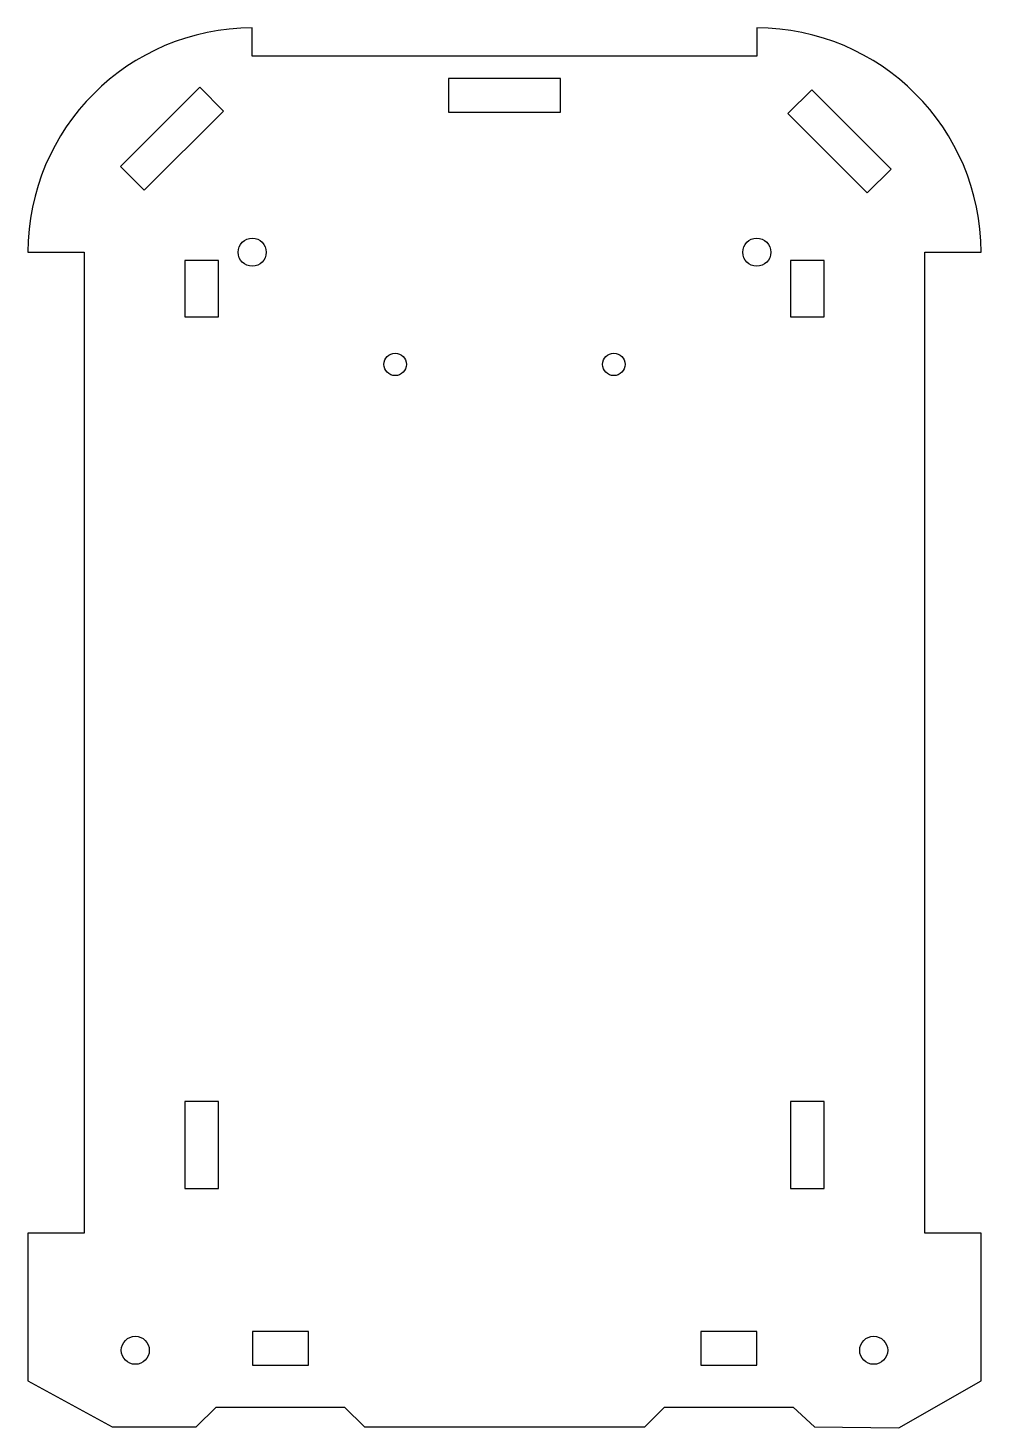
# Model space of a CAD drawing. Header units: millimetres. Extents: x -85 to 85, y -125 to 125.
import ezdxf

# ---------------------------------------------------------------- set-up
doc = ezdxf.new("R2010")
doc.units = ezdxf.units.MM

msp = doc.modelspace()

# ---------------------------------------------------------------- linework, layer by layer
at = {"color": 7, "linetype": 'Continuous', "lineweight": 25}
for p, q in [((-45, 120.08), (-45, 125.08)), ((45, 125.08), (45, 120.08)), ((45, 120.08), (-45, 120.08)), ((10, 116.08), (-10, 116.08)), ((-10, 116.08), (-10, 110.08)), ((10, 110.08), (10, 116.08)), ((-54.35, 114.51), (-68.5, 100.37)), ((-50.11, 110.27), (-54.35, 114.51)), ((54.81, 114.05), (50.57, 109.81)), ((68.96, 99.91), (54.81, 114.05)), ((-64.25, 96.13), (-50.11, 110.27)), ((-10, 110.08), (10, 110.08)), ((50.57, 109.81), (64.71, 95.67)), ((-68.5, 100.37), (-64.25, 96.13)), ((64.71, 95.67), (68.96, 99.91)), ((-85, 85.08), (-75, 85.08)), ((-75, 85.08), (-75, -89.92)), ((75, 85.08), (85, 85.08)), ((75, -89.92), (75, 85.08)), ((-51, 83.58), (-57, 83.58)), ((-57, 83.58), (-57, 73.58)), ((-51, 73.58), (-51, 83.58)), ((51, 83.58), (51, 73.58)), ((57, 83.58), (51, 83.58)), ((57, 73.58), (57, 83.58)), ((-57, 73.58), (-51, 73.58)), ((51, 73.58), (57, 73.58)), ((-57, -66.42), (-57, -81.92)), ((-51, -66.42), (-57, -66.42)), ((-51, -81.92), (-51, -66.42)), ((57, -66.42), (51, -66.42)), ((51, -66.42), (51, -81.92)), ((57, -81.92), (57, -66.42)), ((-57, -81.92), (-51, -81.92)), ((51, -81.92), (57, -81.92)), ((-85, -89.92), (-85, -116.26)), ((-75, -89.92), (-85, -89.92)), ((85, -89.92), (75, -89.92)), ((85, -116.26), (85, -89.92)), ((-34.98, -107.41), (-44.98, -107.41)), ((-44.98, -107.41), (-44.98, -113.41)), ((-34.98, -113.41), (-34.98, -107.41)), ((45.01, -107.41), (35.01, -107.41)), ((35.01, -107.41), (35.01, -113.41)), ((45.01, -113.41), (45.01, -107.41)), ((-44.98, -113.41), (-34.98, -113.41)), ((35.01, -113.41), (45.01, -113.41)), ((-85, -116.26), (-69.98, -124.45)), ((70.32, -124.64), (85, -116.26)), ((-54.98, -124.45), (-51.45, -120.91)), ((-51.45, -120.91), (-28.52, -120.91)), ((-28.52, -120.91), (-24.99, -124.45)), ((25.01, -124.45), (28.55, -120.91)), ((28.55, -120.91), (51.47, -120.91)), ((51.47, -120.91), (55.32, -124.45)), ((-69.98, -124.45), (-54.98, -124.45)), ((-24.99, -124.45), (25.01, -124.45)), ((55.32, -124.45), (70.32, -124.64))]:
    msp.add_line(p, q, dxfattribs=at)
for centre, radius in [((-45, 85.08), 2.5), ((45, 85.08), 2.5), ((-19.5, 65.08), 2), ((19.5, 65.08), 2), ((-65.86, -110.78), 2.5), ((65.86, -110.78), 2.5)]:
    msp.add_circle(centre, radius, dxfattribs=at)
for centre, start, end in [((-45, 85.08), 90, 180), ((45, 85.08), 0, 90)]:
    msp.add_arc(centre, 40, start, end, dxfattribs=at)

doc.saveas('drawing.dxf')
